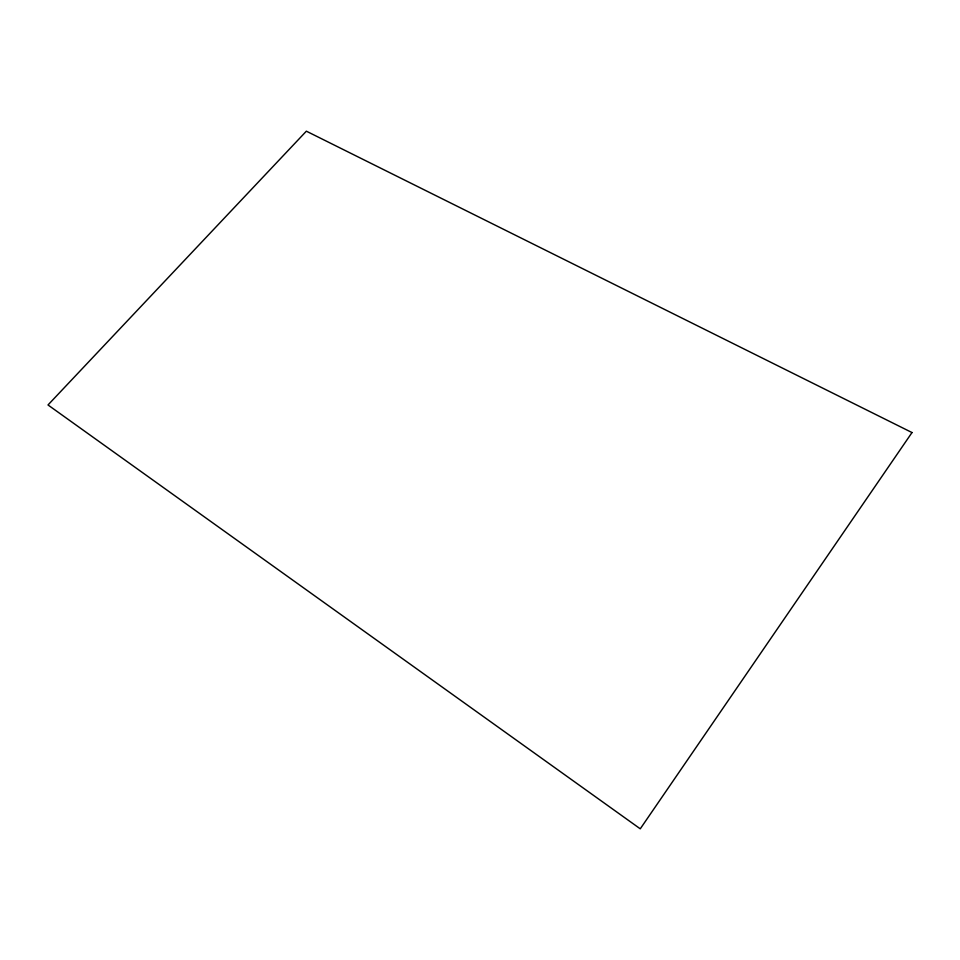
<?xml version="1.0" encoding="UTF-8"?>
<svg xmlns="http://www.w3.org/2000/svg" width="960" height="960" viewBox="0 0 960 960"><rect width="100%" height="100%" fill="white"/><g stroke="black" fill="none" stroke-linecap="round" stroke-linejoin="round"><path stroke-width="1.44" d="M912 432.552L640.26 828.816L48 404.964L306.36 131.184L912 432.552"/></g></svg>
